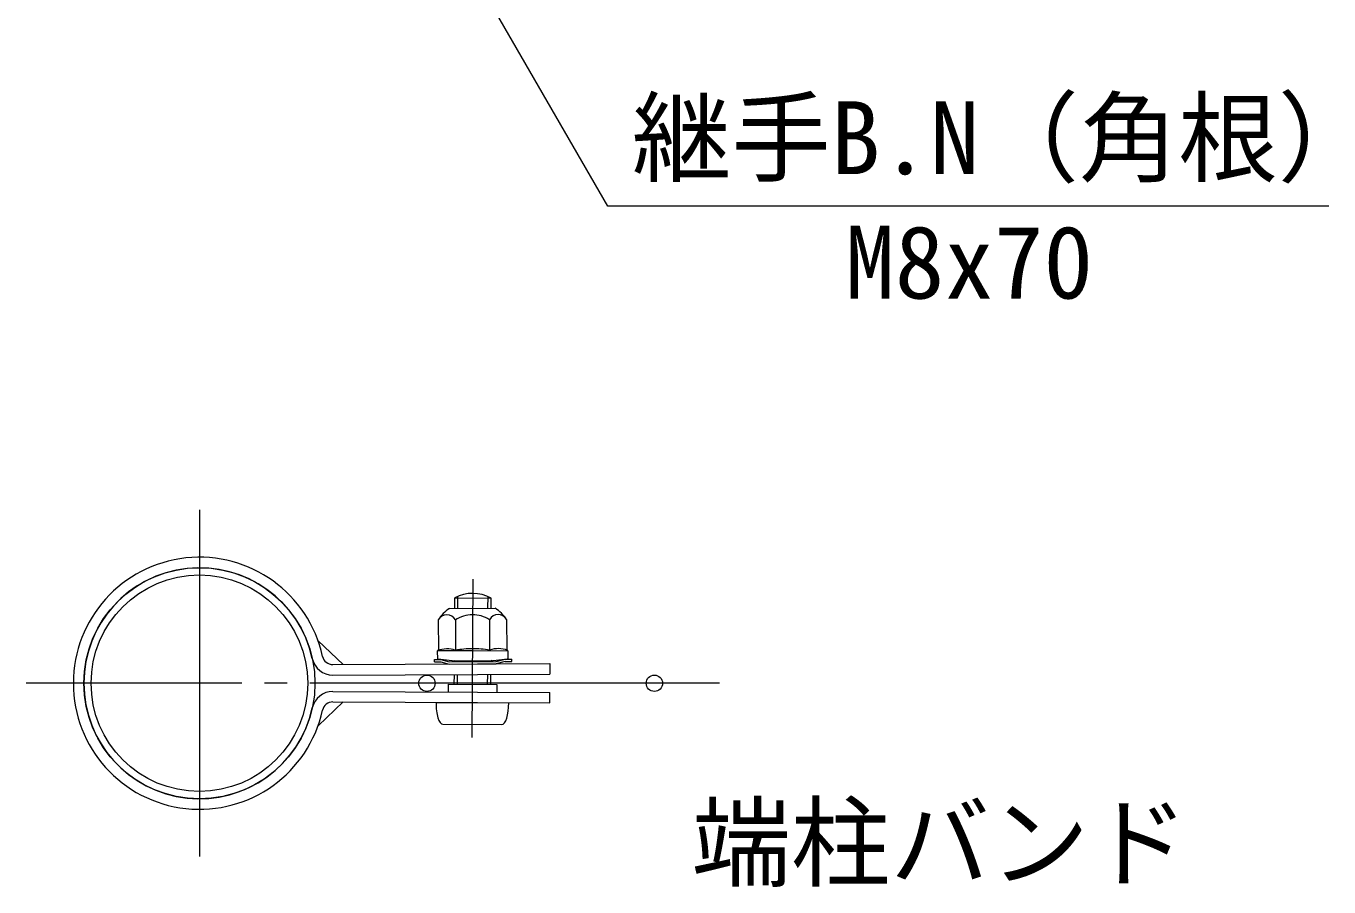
# Model space of a CAD drawing. Units: millimetres, scale not verified. Extents: x -6300 to 6300, y -4455 to 4455.
# Drawn here: x 2407 to 3266, y -38 to 530 of the extents above; entities that cross this region are included whole.
import ezdxf
from ezdxf.enums import TextEntityAlignment as Align

# ---------------------------------------------------------------- set-up
doc = ezdxf.new("R2010")
doc.units = ezdxf.units.MM
doc.header["$LTSCALE"] = 15
doc.linetypes.add('LONG_CHAIN', pattern=[21, 18, -1, 1, -1])
for name, color, linetype, lineweight in [('0-0_D-STR-TXT', 7, 'Continuous', 9), ('0-3_D-STR2', 7, 'Continuous', 9), ('0-6_D-STR1', 1, 'Continuous', 9), ('0-7_D-BMK', 2, 'LONG_CHAIN', 9), ('0-8_D-STR3', 3, 'Continuous', 9)]:
    doc.layers.add(name, color=color, linetype=linetype, lineweight=lineweight)
doc.styles.add('ＭＳ ゴシック', font='')
doc.styles.get('ＭＳ ゴシック').set_extended_font_data('MS Gothic')

msp = doc.modelspace()

# ---------------------------------------------------------------- linework, layer by layer
at = {"layer": '0-0_D-STR-TXT'}
msp.add_lwpolyline([(3266.42, 411.09), (2790.92, 411.09), (2534.68, 854.9)], dxfattribs=at)
at = {"layer": '0-3_D-STR2'}
for centre in [(2671.68, 96.55), (2821.68, 96.55)]:
    msp.add_circle(centre, 5.4, dxfattribs=at)
at = {"layer": '0-6_D-STR1'}
for radius in [76.2, 71.4]:
    msp.add_circle((2521.68, 96.55), radius, dxfattribs=at)
at = {"layer": '0-7_D-BMK'}
for p, q in [((2521.68, 210.85), (2521.68, -17.75)), ((2701.57, 60.76), (2702.08, 165.23)), ((2864.58, 96.55), (2407.38, 96.55))]:
    msp.add_line(p, q, dxfattribs=at)
at = {"layer": '0-8_D-STR3'}
for p, q in [((2689.98, 145.84), (2690.02, 152.86)), ((2690.02, 152.86), (2714.02, 152.74)), ((2692.01, 145.85), (2692.05, 153.82)), ((2711.95, 145.95), (2711.99, 153.72)), ((2713.98, 145.96), (2714.02, 152.74)), ((2679.17, 138.27), (2679.27, 118.18)), ((2686.65, 145.82), (2716.65, 145.97)), ((2690.43, 138.33), (2690.53, 117.94)), ((2712.94, 138.43), (2713.04, 118.05)), ((2724.2, 138.49), (2724.3, 118.4)), ((2599.9, 124.61), (2616.54, 108.89)), ((2676.63, 112.21), (2680.95, 112.23)), ((2676.64, 110.71), (2676.63, 112.21)), ((2678.54, 117.75), (2678.56, 112.75)), ((2701.78, 117.99), (2678.61, 117.88)), ((2679.27, 118.18), (2678.76, 118.04)), ((2688.32, 111.33), (2678.82, 112.45)), ((2701.78, 117.99), (2724.96, 118.11)), ((2715.32, 111.46), (2724.8, 112.67)), ((2717.34, 110.87), (2723.31, 112.44)), ((2723.31, 112.44), (2727.63, 112.46)), ((2725.03, 117.91), (2725.06, 112.97)), ((2609.64, 108.85), (2752.65, 109.54)), ((2676.64, 110.71), (2680.96, 110.73)), ((2680.96, 110.73), (2686.27, 109.22)), ((2686.27, 109.22), (2717.34, 109.37)), ((2688.32, 111.33), (2715.32, 111.46)), ((2689.65, 111.34), (2713.95, 111.46)), ((2689.65, 110.74), (2689.65, 111.34)), ((2713.95, 110.86), (2713.95, 111.46)), ((2723.32, 110.94), (2717.34, 109.37)), ((2752.68, 109.54), (2752.68, 102.64)), ((2609.68, 101.95), (2752.68, 102.64)), ((2685.79, 95.88), (2685.76, 90.78)), ((2685.79, 95.88), (2717.7, 95.72)), ((2689.74, 95.86), (2689.77, 102.34)), ((2691.77, 95.85), (2691.8, 102.35)), ((2711.71, 95.75), (2711.74, 102.45)), ((2713.74, 95.74), (2713.77, 102.45)), ((2717.7, 95.72), (2717.67, 90.62)), ((2609.68, 91.15), (2752.68, 90.45)), ((2752.68, 83.55), (2752.68, 90.45)), ((2599.9, 68.49), (2616.54, 84.21)), ((2609.64, 84.25), (2752.65, 83.55)), ((2677.68, 83.92), (2725.68, 83.68)), ((2682.11, 69.5), (2721.11, 69.31))]:
    msp.add_line(p, q, dxfattribs=at)
for points in [[(2680.95, 112.23), (2686.26, 110.72), (2717.34, 110.87)], [(2723.32, 110.94), (2727.64, 110.96), (2727.63, 112.46)]]:
    msp.add_lwpolyline(points, dxfattribs=at)
for centre, radius, start, end in [((2521.68, 96.55), 83.1, 12.31982, 347.68018), ((2521.68, 96.55), 76.2, 12.31982, 347.68018), ((2701.91, 130.3), 25.5, 61.65072, 117.79569), ((2699.51, 125.56), 24, 122.41049, 147.95901), ((2684.81, 135.25), 6.4, 28.72896, 151.82278), ((2701.77, 121.11), 20.62, 90.27587, 123.36935), ((2701.77, 121.11), 20.62, 57.18239, 90.27587), ((2718.59, 135.41), 6.4, 28.72896, 151.82278), ((2703.98, 125.58), 24, 32.59272, 58.14124), ((2609.61, 115.75), 13.8, 192.31982, 270.27679), ((2609.61, 115.75), 6.9, 192.31982, 270.27679), ((2678.84, 117.75), 0.3, 105.27587, 180.27587), ((2678.86, 112.75), 0.3, 180.27587, 263.27587), ((2684.97, 103.27), 15.97, 69.64909, 113.05147), ((2702.08, 55.73), 63.57, 90.27587, 100.47617), ((2702.08, 55.73), 63.57, 80.07556, 90.27587), ((2718.74, 103.43), 15.97, 67.50027, 110.90265), ((2724.76, 112.97), 0.3, 277.27587, 0.27587), ((2724.73, 117.91), 0.3, 0.27587, 67.50027), ((2689.61, 109.62), 1.71, 88.71432, 139.76424), ((2714, 109.74), 1.71, 40.78934, 91.83926), ((2609.61, 77.35), 13.8, 89.72321, 167.68018), ((2609.61, 77.35), 6.9, 89.72321, 167.68018)]:
    msp.add_arc(centre, radius, start, end, dxfattribs=at)
for centre, start_param, end_param in [((2682.18, 83.9), 1.570796, 3.141593), ((2721.18, 83.71), 3.141593, 4.712389)]:
    msp.add_ellipse(centre, major_axis=(0.07, 14.4), ratio=0.3125, start_param=start_param, end_param=end_param, dxfattribs=at)

# ---------------------------------------------------------------- texts
at = {"layer": '0-0_D-STR-TXT', "style": 'ＭＳ ゴシック'}
for s, p in [('継手B.N（角根）', (2806.81, 417.84)), ('M8x70', (2947.45, 335.84)), ('端柱バンド', (2846.14, -46.89))]:
    msp.add_text(s, height=48.06, dxfattribs=at).set_placement(p, align=Align.BOTTOM_LEFT)

doc.saveas('drawing.dxf')
